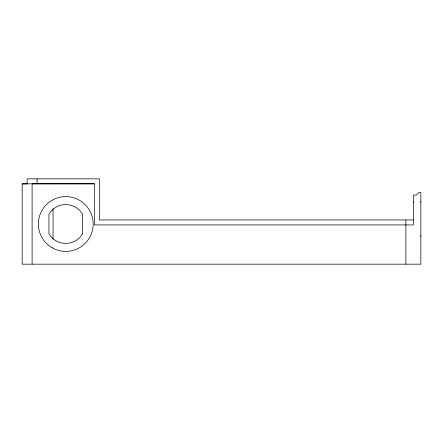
<?xml version="1.0" encoding="UTF-8"?>
<svg xmlns="http://www.w3.org/2000/svg" width="443" height="443" viewBox="0 0 443 443"><rect width="100%" height="100%" fill="white"/><g stroke="black" fill="none" stroke-linecap="round" stroke-linejoin="round"><path stroke-width="0.66" d="M413.369 202.097L413.369 201.504M420.85 236.39L420.85 235.792M420.85 202.097L420.85 201.504M94.414 183.812L22.15 183.823L22.15 264.172L420.844 264.172L420.844 192.533L418.845 192.533L416.47 195.025L413.369 195.025L413.369 224.928L94.414 224.928L94.414 183.812L32.117 183.823L32.117 264.172M22.15 183.923L27.134 183.923M413.369 219.944L99.398 219.944L99.398 178.828L27.134 178.828L27.134 183.812M405.893 219.944L405.893 264.172M53.049 208.592L53.049 239.281M37.101 178.828L37.101 183.812M82.592 233.716L82.592 214.279A19.437 19.437 0 0 0 48.924 214.279L48.924 233.716A19.437 19.437 0 0 0 82.592 233.716M52.052 247.737A27.411 27.411 0 0 0 93.168 223.997A27.411 27.411 0 0 0 52.052 200.258A27.411 27.411 0 0 0 52.052 247.737"/></g></svg>
